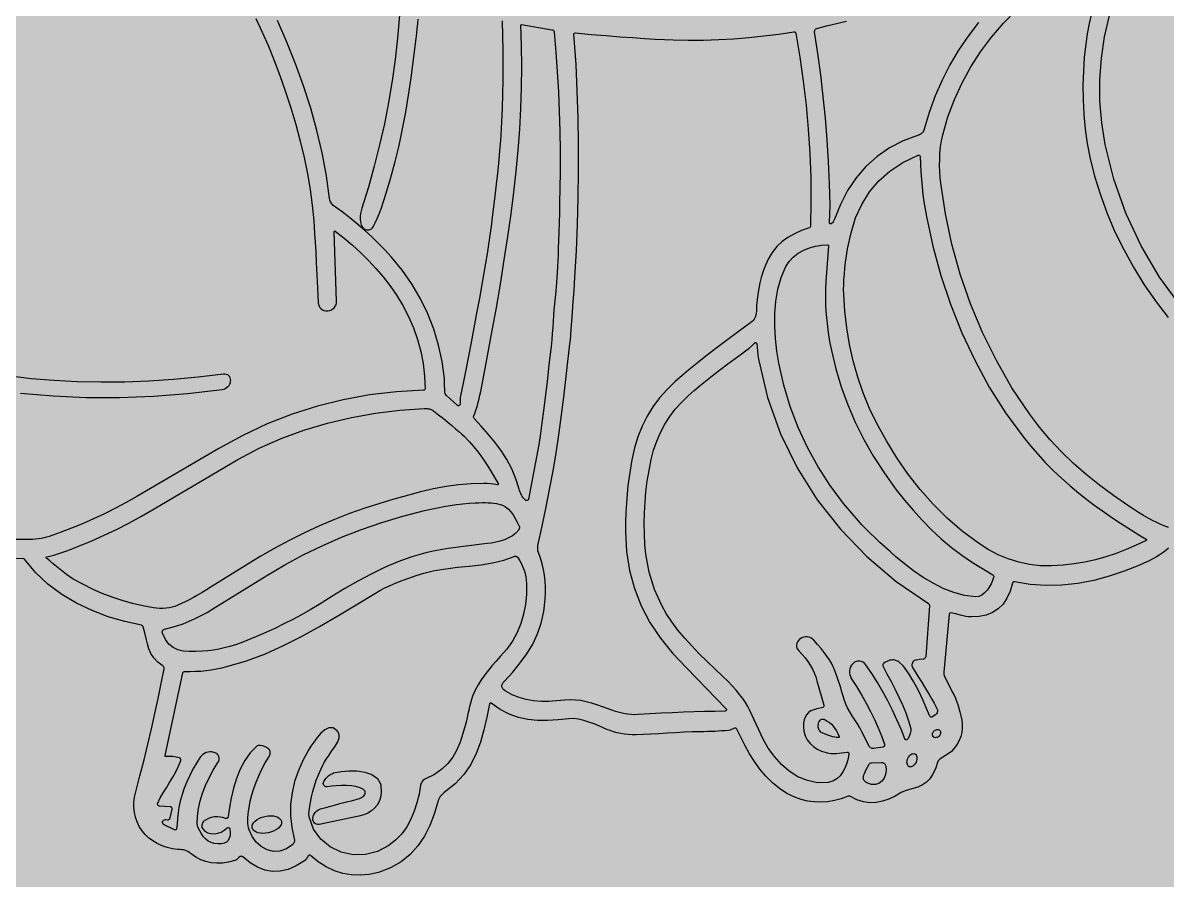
# Model space of a CAD drawing. Extents: x -301 to 301, y -300 to 300.
# Drawn here: x -83.7 to 59, y -216.7 to -109.8 of the extents above; entities that cross this region are included whole.
import ezdxf

# ---------------------------------------------------------------- set-up
doc = ezdxf.new("R2010")
doc.units = 0
doc.layers.add('LAYER_1', color=7, linetype='CONTINUOUS')

# ---------------------------------------------------------------- blocks, each defined once
blk = doc.blocks.new('*U1')
at = {"layer": 'LAYER_1', "color": 7, "linetype": 'CONTINUOUS'}
for points in [[(-301.0791, -300.0587), (-301.0791, 299.9413), (300.9617, -300.0587)], [(300.9617, -300.0587), (-301.0791, 299.9413), (300.9617, 299.9413)]]:
    blk.add_solid(points, dxfattribs=at)

msp = doc.modelspace()

# ---------------------------------------------------------------- linework, layer by layer
at = {"layer": 'LAYER_1'}
for points in [[(60.704, -145.1311), (58.0427, -141.4958), (55.7544, -137.6117), (53.8548, -133.53), (52.3592, -129.3015), (51.2832, -124.9772), (50.8506, -122.2759), (50.6257, -119.5831), (50.6085, -116.8988), (50.799, -114.2232), (51.1972, -111.5564), (51.8032, -108.8985), (52.6171, -106.2496), (53.6387, -103.6098), (53.7433, -103.3825), (53.8674, -103.1457), (54.0108, -102.8996), (54.1737, -102.6443), (54.356, -102.3798), (54.5578, -102.1062), (54.7792, -101.8237), (55.02, -101.5323), (58.1319, -98.017), (59.9948, -96.1274)], [(-36.484, -105.9074), (-36.9916, -111.7027), (-37.2865, -114.3857), (-37.6558, -117.0598), (-38.0992, -119.7247), (-38.6167, -122.3807), (-39.2082, -125.0275), (-39.8737, -127.6653), (-40.6129, -130.2941), (-41.4259, -132.9137), (-41.5167, -133.2297), (-41.5873, -133.5705), (-41.6302, -133.9239), (-41.6378, -134.2778), (-41.6025, -134.62), (-41.5169, -134.9384), (-41.3733, -135.221), (-41.1642, -135.4555), (-41.1642, -135.4555), (-41.1642, -135.4555), (-41.0215, -135.5494), (-40.8662, -135.6055), (-40.7044, -135.625), (-40.542, -135.6093), (-40.3847, -135.5593), (-40.2387, -135.4766), (-40.1097, -135.3621), (-40.0037, -135.2173), (-39.7456, -134.7376), (-39.4963, -134.2045), (-39.2555, -133.6179), (-39.023, -132.9775), (-38.3947, -131.0528), (-37.8125, -129.096), (-37.2764, -127.107), (-36.7865, -125.0858), (-36.3428, -123.0323), (-35.9452, -120.9465), (-35.594, -118.8282), (-35.289, -116.6775), (-34.6548, -111.7562), (-34.5757, -111.0978), (-34.5122, -110.4975), (-34.4611, -109.9312), (-34.4189, -109.3749)], [(59.1806, -172.7128), (58.6419, -172.5081), (58.1931, -172.3218), (57.7105, -172.0977), (57.194, -171.8359), (56.6437, -171.5364), (56.0597, -171.1993), (55.4421, -170.8247), (54.7909, -170.4126), (54.1062, -169.9631), (52.3069, -168.7199), (50.5775, -167.4361), (48.9207, -166.1056), (47.3393, -164.7226), (45.8359, -163.281), (44.4132, -161.7748), (43.0741, -160.198), (41.8213, -158.5445), (39.6512, -155.2868), (37.6985, -151.9039), (35.9673, -148.4101), (34.4618, -144.8198), (33.1861, -141.1472), (32.1443, -137.4064), (31.3406, -133.6119), (30.779, -129.7779), (30.7089, -129.0788), (30.6583, -128.3469), (30.6315, -127.591), (30.6331, -126.8196), (30.6676, -126.0416), (30.7395, -125.2658), (30.8535, -124.5008), (31.0139, -123.7554), (31.6671, -121.521), (32.4707, -119.3686), (33.4202, -117.2989), (34.511, -115.3123), (35.7388, -113.4093), (37.0991, -111.5905), (38.5873, -109.8561), (40.199, -108.2069)], [(-54.6336, -109.288), (-53.8418, -110.9826), (-53.0793, -112.7286), (-52.3463, -114.5261), (-51.6425, -116.3752), (-50.9681, -118.2758), (-50.2728, -120.3995), (-49.6498, -122.4948), (-49.0991, -124.5617), (-48.6205, -126.6002), (-48.214, -128.6104), (-47.8795, -130.5923), (-47.6171, -132.546), (-47.4265, -134.4715), (-47.3706, -135.2163), (-47.3112, -136.1134), (-47.2481, -137.1628), (-47.1814, -138.3644), (-47.1108, -139.7183), (-47.0365, -141.2243), (-46.9582, -142.8824), (-46.8759, -144.6926), (-46.843, -144.9126), (-46.7679, -145.1145), (-46.6556, -145.2941), (-46.5112, -145.4469), (-46.3398, -145.5688), (-46.1463, -145.6555), (-45.936, -145.7025), (-45.7138, -145.7058), (-45.657, -145.703), (-45.4292, -145.6641), (-45.2193, -145.5841), (-45.0316, -145.4675), (-44.8703, -145.319), (-44.7395, -145.1431), (-44.6434, -144.9445), (-44.5863, -144.7277), (-44.5723, -144.4974), (-44.8953, -135.8556), (-44.8812, -135.7994), (-44.8425, -135.7624), (-44.7908, -135.7507), (-44.7375, -135.7708), (-43.6318, -136.6293), (-42.5716, -137.525), (-41.5568, -138.4578), (-40.5876, -139.4279), (-39.6638, -140.4353), (-38.7855, -141.48), (-37.9527, -142.5622), (-37.1653, -143.6818), (-36.329, -145.0274), (-35.6024, -146.4076), (-34.9856, -147.8226), (-34.4785, -149.2724), (-34.0811, -150.7572), (-33.7932, -152.277), (-33.6149, -153.832), (-33.5462, -155.4221), (-33.5598, -155.491), (-33.597, -155.5483), (-33.6523, -155.5879), (-33.7202, -155.6039), (-37.1217, -155.7908), (-40.464, -156.1832), (-43.7471, -156.7811), (-46.971, -157.5842), (-50.1356, -158.5926), (-53.241, -159.8061), (-56.2871, -161.2246), (-59.274, -162.8482), (-69.4812, -168.8249), (-70.8145, -169.5838), (-72.158, -170.3047), (-73.5116, -170.9877), (-74.8755, -171.6326), (-76.2499, -172.2394), (-77.6347, -172.808), (-79.03, -173.3386), (-80.436, -173.8309), (-80.734, -173.9218), (-81.0513, -174.0004), (-81.3877, -174.0669), (-81.7434, -174.1213), (-82.1184, -174.1638), (-82.5128, -174.1945), (-82.9267, -174.2135), (-83.36, -174.2209), (-84.9431, -174.216)], [(-23.9131, -109.5593), (-23.8665, -111.4511), (-23.8393, -113.3113), (-23.8316, -115.14), (-23.8434, -116.9372), (-23.8746, -118.703), (-23.9255, -120.4373), (-23.9959, -122.1402), (-24.0859, -123.8118), (-24.1324, -124.4878), (-24.1995, -125.2996), (-24.2873, -126.2472), (-24.3958, -127.3307), (-24.5251, -128.5502), (-24.6752, -129.9057), (-24.8463, -131.3974), (-25.0383, -133.0253), (-25.1704, -134.0926), (-25.3143, -135.1819), (-25.47, -136.2932), (-25.6376, -137.4265), (-25.8169, -138.5818), (-26.008, -139.7593), (-26.2107, -140.9588), (-26.4252, -142.1804), (-26.7744, -144.1165), (-27.12, -146.0038), (-27.4618, -147.8423), (-27.7999, -149.6321), (-28.1342, -151.3732), (-28.4647, -153.0656), (-28.7914, -154.7094), (-29.1143, -156.3047), (-29.1582, -156.5644), (-29.182, -156.8187), (-29.1854, -157.0672), (-29.1679, -157.3094), (-29.1714, -157.3759), (-29.1937, -157.4337), (-29.2309, -157.4808), (-29.2794, -157.5152), (-29.3354, -157.5351), (-29.3951, -157.5384), (-29.4546, -157.5233), (-29.5103, -157.4879), (-30.881, -156.275), (-31.0222, -156.034), (-31.0589, -155.8201), (-31.0813, -155.5979), (-31.0932, -155.3682), (-31.0985, -155.1321), (-31.1051, -154.6444), (-31.1322, -154.1423), (-31.4158, -152.0236), (-31.8537, -149.9703), (-32.4458, -147.9825), (-33.1924, -146.0602), (-34.0934, -144.2036), (-35.1489, -142.4127), (-36.359, -140.6876), (-37.7237, -139.0284), (-38.5174, -138.1588), (-39.3404, -137.3099), (-40.1926, -136.4816), (-41.074, -135.6739), (-41.9845, -134.8868), (-42.9242, -134.1202), (-43.893, -133.3741), (-44.8908, -132.6484), (-45.0015, -132.5614), (-45.1012, -132.464), (-45.1895, -132.3572), (-45.2658, -132.2421), (-45.3296, -132.1196), (-45.3805, -131.9908), (-45.4178, -131.8567), (-45.4411, -131.7183), (-45.8354, -128.8595), (-46.3672, -126.0261), (-47.0277, -123.2174), (-47.8081, -120.4326), (-48.6996, -117.6711), (-49.6933, -114.9322), (-50.7804, -112.2151), (-51.9521, -109.5192)], [(35.4575, -109.7655), (34.168, -111.4604), (32.9866, -113.224), (31.9132, -115.0564), (30.9478, -116.9575), (30.0905, -118.9275), (29.3413, -120.9662), (28.7002, -123.0737), (28.6558, -123.2024), (28.5961, -123.3232), (28.5221, -123.4349), (28.4351, -123.5363), (28.3361, -123.6262), (28.2262, -123.7034), (28.1066, -123.7667), (27.9783, -123.815), (26.0955, -124.5133), (24.3771, -125.4055), (22.823, -126.4818), (21.4331, -127.7324), (20.2073, -129.1477), (19.1454, -130.7179), (18.2475, -132.4332), (17.5133, -134.2841), (17.4443, -134.4527), (17.3626, -134.6011), (17.2681, -134.7294), (17.1607, -134.8375), (17.1151, -134.8668), (17.0664, -134.8796), (17.0176, -134.8773), (16.9718, -134.8615), (16.932, -134.8338), (16.9013, -134.7955), (16.8826, -134.7482), (16.8791, -134.6935), (16.9733, -132.5412), (16.899, -129.8218), (16.7768, -127.1078), (16.6068, -124.3992), (16.3892, -121.6961), (16.1239, -118.9985), (15.811, -116.3064), (15.4507, -113.6199), (15.043, -110.939), (15.0374, -110.8655), (15.0456, -110.7944), (15.0667, -110.7274), (15.0995, -110.6657), (15.143, -110.611), (15.1961, -110.5647), (15.2578, -110.5282), (15.327, -110.5032), (16.5295, -110.2018), (17.7577, -109.9041), (19.0058, -109.6055)], [(49.5532, -108.6353), (49.2717, -109.9063), (49.0343, -111.1882), (48.8409, -112.4809), (48.6656, -114.1027), (48.5519, -115.8183), (48.5032, -117.6002), (48.523, -119.4213), (48.6146, -121.2542), (48.7817, -123.0717), (49.0276, -124.8466), (49.3558, -126.5516), (49.9506, -128.9235), (50.6702, -131.262), (51.5146, -133.567), (52.4839, -135.8387), (53.5781, -138.077), (54.7973, -140.2818), (56.1415, -142.4532), (57.6108, -144.5911), (59.1087, -146.5451)], [(-87.565, -153.5133), (-82.6787, -154.1261), (-79.8174, -154.3628), (-76.9169, -154.5115), (-73.9771, -154.5721), (-70.9982, -154.5448), (-67.98, -154.4294), (-64.9227, -154.2262), (-61.8262, -153.935), (-58.6905, -153.5559), (-58.5118, -153.5522), (-58.3436, -153.5882), (-58.1909, -153.6595), (-58.0583, -153.7616), (-57.9506, -153.8899), (-57.8726, -154.0401), (-57.829, -154.2075), (-57.8246, -154.3878), (-57.8302, -154.4815), (-57.8662, -154.6814), (-57.9341, -154.8682), (-58.0311, -155.0388), (-58.1541, -155.1903), (-58.3003, -155.3195), (-58.4667, -155.4234), (-58.6503, -155.4989), (-58.8483, -155.543), (-63.1534, -156.0492), (-67.414, -156.3837), (-71.6301, -156.5466), (-75.8015, -156.5379), (-79.9282, -156.3576), (-84.0101, -156.0059)], [(59.1528, -175.2982), (58.8541, -175.5598), (58.5093, -175.8232), (58.1185, -176.0885), (57.6818, -176.3556), (57.1991, -176.6245), (56.6704, -176.8954), (56.0958, -177.1681), (55.4753, -177.4427), (53.66, -178.1633), (51.7757, -178.7885), (49.8396, -179.2992), (47.8687, -179.6763), (45.8799, -179.9006), (43.8905, -179.953), (41.9173, -179.8143), (39.9775, -179.4655), (39.9775, -179.4655), (39.9775, -179.4655), (39.8881, -179.4615), (39.8068, -179.4924), (39.7431, -179.5525), (39.7064, -179.6363), (39.4155, -180.6461), (39.0235, -181.5178), (38.5304, -182.2515), (37.9363, -182.8473), (37.241, -183.3052), (36.4447, -183.6253), (35.5472, -183.8076), (34.5486, -183.8524), (34.2262, -183.8315), (33.8947, -183.7853), (33.5596, -183.7205), (33.2266, -183.6437), (32.5892, -183.4798), (32.0275, -183.3464), (31.9538, -183.347), (31.8894, -183.3764), (31.842, -183.4296), (31.8194, -183.5014), (31.1616, -190.7457), (31.156, -190.8963), (31.1706, -191.0457), (31.2049, -191.1921), (31.2582, -191.3337), (32.2491, -193.2578), (32.422, -193.5981), (32.5859, -193.9649), (32.7406, -194.3583), (32.8863, -194.7783), (33.0228, -195.225), (33.1502, -195.6983), (33.2683, -196.1984), (33.3772, -196.7252), (33.4487, -197.251), (33.4546, -197.7658), (33.395, -198.2695), (33.2698, -198.7622), (33.0791, -199.2439), (32.8231, -199.7145), (32.5018, -200.1741), (32.1152, -200.6227), (32.0677, -200.6628), (30.6584, -201.584), (30.5819, -201.6433), (30.5163, -201.715), (30.4629, -201.7974), (30.4231, -201.8891), (30.094, -202.7782), (29.7587, -203.4838), (29.3939, -204.0356), (28.9763, -204.4629), (28.4826, -204.7954), (27.8897, -205.0625), (27.1743, -205.2938), (26.313, -205.5187), (25.8232, -205.7302), (25.0639, -206.1795), (24.2928, -206.5458), (23.5114, -206.8152), (22.7215, -206.9739), (21.9248, -207.0081), (21.123, -206.9038), (20.3177, -206.6472), (19.5106, -206.2244), (19.445, -206.1917), (19.3752, -206.1761), (19.3035, -206.1776), (19.2322, -206.196), (18.3612, -206.5101), (17.5006, -206.7391), (16.6504, -206.883), (15.8106, -206.9418), (14.9814, -206.9156), (14.1628, -206.8044), (13.3549, -206.6082), (12.5576, -206.327), (11.5871, -205.8503), (10.661, -205.2414), (9.7853, -204.5203), (8.9662, -203.7068), (8.2097, -202.8209), (7.522, -201.8825), (6.9092, -200.9116), (6.3773, -199.928), (5.3397, -197.8472), (5.2817, -197.7756), (5.2048, -197.7307), (5.1171, -197.7161), (5.0272, -197.7356), (4.5034, -197.9514), (4.2879, -198.005), (3.8686, -198.0393), (3.4435, -198.0695), (3.0126, -198.0954), (2.5757, -198.117), (2.1331, -198.1342), (1.6845, -198.1469), (1.2301, -198.155), (0.7699, -198.1584), (-0.2397, -198.1777), (-1.2747, -198.2222), (-2.3209, -198.2833), (-3.3644, -198.3526), (-4.3912, -198.4216), (-5.3872, -198.4819), (-6.3384, -198.5249), (-7.2308, -198.5422), (-7.7239, -198.5326), (-8.2063, -198.5018), (-8.678, -198.4496), (-9.1391, -198.3761), (-9.5896, -198.2814), (-10.0293, -198.1654), (-10.4584, -198.0281), (-10.8767, -197.8695), (-11.3381, -197.675), (-11.877, -197.4434), (-12.4733, -197.1972), (-13.1068, -196.9589), (-13.7571, -196.751), (-14.4042, -196.5961), (-15.0278, -196.5165), (-15.6076, -196.5349), (-16.9622, -196.6935), (-18.2607, -196.7803), (-19.5107, -196.7741), (-20.7198, -196.6537), (-21.8954, -196.3979), (-23.0451, -195.9855), (-24.1765, -195.3953), (-25.2972, -194.6062), (-25.3607, -194.5783), (-25.4262, -194.5852), (-25.4808, -194.6219), (-25.5114, -194.6837), (-25.852, -196.3431), (-26.2113, -197.9314), (-26.632, -199.4445), (-27.1566, -200.8784), (-27.8277, -202.229), (-28.6879, -203.4923), (-29.7798, -204.6642), (-31.146, -205.7407), (-31.2936, -205.8503), (-31.4294, -205.9722), (-31.5526, -206.1054), (-31.6627, -206.2492), (-31.7589, -206.4026), (-31.8407, -206.5648), (-31.9074, -206.7348), (-31.9584, -206.9118), (-32.3895, -208.4328), (-32.936, -209.8627), (-33.6108, -211.1864), (-34.4271, -212.3888), (-35.3979, -213.4549), (-36.5363, -214.3696), (-37.8554, -215.1179), (-39.3682, -215.6846), (-40.5032, -215.9439), (-41.6168, -216.0543), (-42.7089, -216.016), (-43.7796, -215.8288), (-44.8287, -215.4929), (-45.8562, -215.0081), (-46.862, -214.3747), (-47.8461, -213.5925), (-47.9151, -213.5555), (-47.9901, -213.5526), (-48.06, -213.5815), (-48.1139, -213.6399), (-48.2081, -213.8055), (-48.3102, -213.9752), (-48.4311, -214.1343), (-48.5814, -214.2681), (-49.6069, -214.8881), (-50.6139, -215.3129), (-51.6024, -215.5425), (-52.5724, -215.5769), (-53.5238, -215.4158), (-54.4566, -215.0595), (-55.3708, -214.5077), (-56.2664, -213.7605), (-56.3401, -213.7114), (-56.4247, -213.6894), (-56.5124, -213.6955), (-56.5955, -213.7308), (-56.7466, -213.8485), (-56.8916, -213.9805), (-56.9712, -214.0456), (-57.0605, -214.1067), (-57.1631, -214.1613), (-57.2828, -214.2068), (-58.0508, -214.4079), (-58.7932, -214.522), (-59.5099, -214.5494), (-60.2011, -214.4899), (-60.8666, -214.3437), (-61.5064, -214.1109), (-62.1205, -213.7915), (-62.7089, -213.3855), (-62.9437, -213.2117), (-63.1455, -213.0834), (-63.327, -212.9931), (-63.5008, -212.9329), (-63.6794, -212.8953), (-63.8756, -212.8724), (-64.1019, -212.8568), (-64.3709, -212.8406), (-65.0408, -212.7605), (-65.699, -212.6072), (-66.3352, -212.3871), (-66.9393, -212.1069), (-67.5013, -211.7729), (-68.0109, -211.3919), (-68.4579, -210.9703), (-68.8324, -210.5146), (-69.1789, -209.9692), (-69.4547, -209.4055), (-69.66, -208.8235), (-69.7945, -208.223), (-69.8584, -207.6041), (-69.8516, -206.9667), (-69.774, -206.3108), (-69.6257, -205.6364), (-69.0965, -203.6414), (-68.5915, -201.67), (-68.1108, -199.722), (-67.6544, -197.7975), (-67.2224, -195.8964), (-66.8149, -194.0187), (-66.4319, -192.1644), (-66.0736, -190.3334), (-66.0687, -190.2332), (-66.0927, -190.1389), (-66.1431, -190.0559), (-66.2176, -189.9897), (-66.8847, -189.4877), (-67.3784, -188.9649), (-67.7345, -188.4157), (-67.9887, -187.8347), (-68.1768, -187.2165), (-68.3344, -186.5558), (-68.4973, -185.847), (-68.7013, -185.0847), (-68.7343, -185.0127), (-68.7837, -184.9545), (-68.8467, -184.9119), (-68.9205, -184.8867), (-71.0003, -184.4335), (-73.0614, -183.8291), (-75.0765, -183.0667), (-77.0183, -182.1395), (-78.8594, -181.0406), (-80.5724, -179.7632), (-82.1299, -178.3004), (-83.5045, -176.6454), (-83.6964, -176.5545), (-84.6558, -176.6046)]]:
    msp.add_lwpolyline(points, dxfattribs=at)
for points in [[(-21.5843, -110.0909), (-21.4995, -110.0162), (-17.7136, -110.6683), (-17.6077, -110.705), (-17.5218, -110.7708), (-17.4617, -110.8597), (-17.4337, -110.9657), (-17.2235, -113.4485), (-17.048, -115.9235), (-16.9074, -118.3907), (-16.8016, -120.8499), (-16.7305, -123.3012), (-16.694, -125.7445), (-16.6923, -128.1797), (-16.7252, -130.6069), (-16.7573, -132.0907), (-16.7899, -133.4672), (-16.8231, -134.7364), (-16.8569, -135.8985), (-16.8912, -136.9537), (-16.9261, -137.9019), (-16.9615, -138.7433), (-16.9974, -139.478), (-17.0389, -140.2204), (-17.0804, -140.9139), (-17.122, -141.5587), (-17.1636, -142.1549), (-17.2051, -142.7024), (-17.2466, -143.2014), (-17.2881, -143.6519), (-17.3294, -144.0539), (-17.4066, -144.8295), (-17.4696, -145.5756), (-17.5235, -146.3049), (-17.5734, -147.0304), (-17.6244, -147.7652), (-17.6814, -148.522), (-17.7497, -149.314), (-17.8342, -150.1539), (-18.088, -152.4517), (-18.3283, -154.5523), (-18.5551, -156.4558), (-18.7685, -158.1622), (-18.9686, -159.6717), (-19.1553, -160.9843), (-19.3288, -162.1002), (-19.4889, -163.0194), (-20.6409, -169.1702), (-20.66, -169.2313), (-20.6932, -169.2821), (-20.7375, -169.3215), (-20.7898, -169.3485), (-20.8472, -169.3621), (-20.9068, -169.3611), (-20.9655, -169.3446), (-21.0203, -169.3114), (-21.1627, -169.1798), (-21.2947, -169.027), (-21.4153, -168.8576), (-21.5236, -168.6762), (-21.6187, -168.4872), (-21.6995, -168.2955), (-21.7652, -168.1054), (-21.8148, -167.9216), (-22.2029, -166.6242), (-22.7156, -165.3983), (-23.3353, -164.2365), (-24.0444, -163.1313), (-24.8253, -162.0754), (-25.6603, -161.0614), (-26.5318, -160.0818), (-27.4222, -159.1293), (-27.4718, -159.0564), (-27.4984, -158.9733), (-27.5003, -158.886), (-27.4762, -158.8006), (-27.3553, -158.5133), (-27.2375, -158.1988), (-27.1227, -157.8569), (-27.0111, -157.4877), (-26.9026, -157.0912), (-26.7973, -156.6674), (-26.6952, -156.2163), (-26.5965, -155.7378), (-25.9138, -152.228), (-25.2785, -148.8351), (-24.6908, -145.559), (-24.1506, -142.3999), (-23.6577, -139.3577), (-23.2123, -136.4325), (-22.8143, -133.6241), (-22.4636, -130.9327), (-22.1646, -128.3091), (-21.9194, -125.6908), (-21.7282, -123.0778), (-21.5909, -120.47), (-21.5079, -117.8674), (-21.479, -115.27), (-21.5044, -112.6779), (-21.5843, -110.0909), (-21.5843, -110.0909)], [(-14.8294, -111.0773), (-12.8303, -111.2514), (-10.9661, -111.4064), (-9.2367, -111.5424), (-7.6422, -111.6593), (-6.1824, -111.7573), (-4.8574, -111.8363), (-3.6671, -111.8964), (-2.6115, -111.9376), (-0.7115, -111.9733), (1.1834, -111.9621), (3.0731, -111.9041), (4.9577, -111.7995), (6.8369, -111.6483), (8.7109, -111.4507), (10.5796, -111.2068), (12.4428, -110.9167), (12.5246, -110.918), (12.5969, -110.9494), (12.6521, -111.0053), (12.6826, -111.0802), (13.1958, -114.0713), (13.6283, -117.0664), (13.98, -120.0655), (14.251, -123.0686), (14.4413, -126.0756), (14.5509, -129.0866), (14.5798, -132.1015), (14.5281, -135.1204), (14.5136, -135.1998), (14.4769, -135.2695), (14.4208, -135.3249), (14.3479, -135.3614), (13.3907, -135.6996), (12.5094, -136.0921), (11.7041, -136.55), (10.9753, -137.0843), (10.323, -137.7064), (9.7475, -138.4273), (9.2491, -139.2581), (8.8281, -140.21), (8.5924, -140.8774), (8.3866, -141.5522), (8.2106, -142.2347), (8.0643, -142.9248), (7.9478, -143.6226), (7.8609, -144.3282), (7.8037, -145.0415), (7.776, -145.7626), (7.7622, -145.9863), (7.7273, -146.1965), (7.6715, -146.3933), (7.5946, -146.5768), (7.4966, -146.7471), (7.3774, -146.9042), (7.2369, -147.0482), (7.0752, -147.1792), (5.5106, -148.3203), (4.0578, -149.3961), (2.7168, -150.4067), (1.4876, -151.3519), (0.3701, -152.2318), (-0.6357, -153.0463), (-1.5299, -153.7953), (-2.3124, -154.4787), (-3.366, -155.497), (-4.3041, -156.5582), (-5.1312, -157.6705), (-5.8516, -158.8421), (-6.4698, -160.0812), (-6.9901, -161.3961), (-7.4169, -162.7949), (-7.7547, -164.2859), (-7.939, -165.3254), (-8.0991, -166.3849), (-8.235, -167.4643), (-8.3468, -168.5636), (-8.4345, -169.6829), (-8.4982, -170.822), (-8.5379, -171.981), (-8.5536, -173.1598), (-8.4321, -175.6789), (-8.0571, -178.0649), (-7.4371, -180.3288), (-6.5805, -182.4817), (-5.4956, -184.5348), (-4.1909, -186.499), (-2.6745, -188.3856), (-0.9551, -190.2056), (3.9828, -195.2474), (4.0206, -195.3018), (4.0392, -195.3609), (4.04, -195.4209), (4.0247, -195.4784), (3.9948, -195.5294), (3.9518, -195.5705), (3.8972, -195.5978), (3.8326, -195.6077), (2.5884, -195.6241), (1.3138, -195.6509), (0.0086, -195.6883), (-1.327, -195.7362), (-2.6928, -195.7946), (-4.089, -195.8636), (-5.5154, -195.9432), (-6.9719, -196.0333), (-7.3729, -196.0395), (-7.8153, -196.012), (-8.2878, -195.954), (-8.7794, -195.8688), (-9.2789, -195.7595), (-9.7751, -195.6293), (-10.2569, -195.4815), (-10.7132, -195.3192), (-11.4273, -195.0491), (-12.1138, -194.8045), (-12.782, -194.592), (-13.4412, -194.4181), (-14.1007, -194.2891), (-14.7699, -194.2116), (-15.458, -194.1921), (-16.1745, -194.237), (-17.167, -194.3287), (-18.1357, -194.3803), (-19.0822, -194.3778), (-20.0083, -194.3072), (-20.9158, -194.1543), (-21.8065, -193.9053), (-22.682, -193.5461), (-23.5442, -193.0626), (-23.7185, -192.9323), (-23.8463, -192.7956), (-23.9277, -192.6526), (-23.9627, -192.5032), (-23.9512, -192.3473), (-23.8932, -192.185), (-23.7888, -192.0162), (-23.638, -191.8408), (-22.5995, -190.721), (-21.6634, -189.5912), (-20.836, -188.4342), (-20.1235, -187.2327), (-19.532, -185.9694), (-19.0677, -184.6271), (-18.7368, -183.1885), (-18.5455, -181.6364), (-18.5094, -180.8805), (-18.5141, -180.1331), (-18.5596, -179.3941), (-18.6458, -178.6637), (-18.7728, -177.9418), (-18.9405, -177.2286), (-19.1489, -176.524), (-19.398, -175.8282), (-19.4626, -175.6156), (-19.4953, -175.3975), (-19.4954, -175.1775), (-19.4621, -174.959), (-18.925, -172.5293), (-18.4262, -170.1334), (-17.9659, -167.7713), (-17.544, -165.4429), (-17.1606, -163.1483), (-16.8158, -160.8874), (-16.5095, -158.6603), (-16.2419, -156.467), (-15.4766, -149.8281), (-15.4263, -149.3733), (-15.3681, -148.7513), (-15.3019, -147.9621), (-15.2278, -147.0058), (-15.1456, -145.8823), (-15.0556, -144.5917), (-14.9576, -143.134), (-14.8517, -141.5093), (-14.6635, -138.2155), (-14.5241, -134.916), (-14.4335, -131.6107), (-14.3917, -128.2995), (-14.3986, -124.9824), (-14.4543, -121.6595), (-14.5586, -118.3307), (-14.7117, -114.9959), (-14.9933, -111.238), (-14.9839, -111.1719), (-14.9492, -111.1187), (-14.8956, -111.085), (-14.8294, -111.0773), (-14.8294, -111.0773)], [(27.9544, -126.3061), (28.0382, -126.2938), (28.1142, -126.3209), (28.1702, -126.3792), (28.1938, -126.4607), (28.2271, -127.424), (28.2788, -128.3796), (28.349, -129.3275), (28.4378, -130.2677), (28.5452, -131.2002), (28.6713, -132.1248), (28.8161, -133.0418), (28.9797, -133.9509), (29.783, -137.6339), (30.786, -141.2881), (31.99, -144.8931), (33.3963, -148.4285), (35.0061, -151.8736), (36.8207, -155.2081), (38.8414, -158.4113), (41.0694, -161.4629), (41.9421, -162.5366), (42.8536, -163.5848), (43.8038, -164.6074), (44.7926, -165.6044), (45.8201, -166.5757), (46.8862, -167.5213), (47.9909, -168.4412), (49.1342, -169.3353), (50.0239, -169.9998), (50.9185, -170.6463), (51.818, -171.2747), (52.7222, -171.885), (53.6311, -172.477), (54.5448, -173.0508), (55.4632, -173.6063), (56.3862, -174.1434), (56.4266, -174.1842), (56.4392, -174.2371), (56.4245, -174.2893), (56.383, -174.328), (55.1515, -174.9282), (53.9024, -175.4673), (52.6354, -175.9454), (51.3506, -176.3623), (50.0479, -176.718), (48.7272, -177.0125), (47.3883, -177.2457), (46.0313, -177.4176), (44.598, -177.5047), (43.1966, -177.4691), (41.8272, -177.3108), (40.4897, -177.0299), (39.1842, -176.6264), (37.9106, -176.1003), (36.6689, -175.4519), (35.4592, -174.681), (33.4419, -173.1677), (31.5612, -171.5407), (29.8106, -169.8061), (28.1837, -167.97), (26.674, -166.0386), (25.2752, -164.018), (23.9808, -161.9142), (22.7844, -159.7335), (21.8851, -157.8631), (21.0975, -155.9382), (20.4207, -153.9657), (19.8539, -151.952), (19.3961, -149.9038), (19.0465, -147.8276), (18.8042, -145.7302), (18.6682, -143.6181), (18.6571, -143.0566), (18.6665, -142.4547), (18.6963, -141.8126), (18.7467, -141.1302), (18.8177, -140.4074), (18.9093, -139.6444), (19.0216, -138.841), (19.1547, -137.9973), (19.5754, -135.988), (20.156, -134.1333), (20.9136, -132.4341), (21.8652, -130.8914), (23.028, -129.5063), (24.4191, -128.2797), (26.0555, -127.2126), (27.9544, -126.3061), (27.9544, -126.3061)], [(37.3627, -178.9502), (37.2272, -179.33), (37.046, -179.7351), (36.8206, -180.1413), (36.5525, -180.5241), (36.2432, -180.8592), (35.8941, -181.1223), (35.5067, -181.2888), (35.0826, -181.3345), (33.7205, -181.167), (32.3823, -180.8151), (31.0739, -180.3059), (29.801, -179.6664), (28.5693, -178.9236), (27.3845, -178.1047), (26.2525, -177.2366), (25.1789, -176.3463), (24.4833, -175.7437), (23.8175, -175.1524), (23.1814, -174.5724), (22.5751, -174.0037), (21.9986, -173.4462), (21.4519, -172.8997), (20.935, -172.3643), (20.4479, -171.8398), (18.6367, -169.7162), (16.9795, -167.4867), (15.482, -165.1576), (14.1497, -162.7348), (12.9884, -160.2245), (12.0038, -157.6329), (11.2015, -154.966), (10.5872, -152.2299), (10.3366, -150.7115), (10.1569, -149.1656), (10.0639, -147.6077), (10.0736, -146.0536), (10.2018, -144.5188), (10.4644, -143.0189), (10.8773, -141.5696), (11.4563, -140.1865), (11.8606, -139.5465), (12.3804, -138.9978), (12.9926, -138.5377), (13.674, -138.1638), (14.4013, -137.8733), (15.1512, -137.6637), (15.9006, -137.5322), (16.6263, -137.4763), (16.6834, -137.4868), (16.7285, -137.5189), (16.7572, -137.5669), (16.7647, -137.6252), (16.4522, -142.0226), (16.4002, -143.0389), (16.3871, -144.073), (16.413, -145.1252), (16.4779, -146.1955), (16.5819, -147.2839), (16.7248, -148.3905), (16.9068, -149.5154), (17.1279, -150.6587), (17.6729, -152.9408), (18.3514, -155.1901), (19.1632, -157.4064), (20.1085, -159.5897), (21.187, -161.74), (22.3988, -163.8574), (23.7438, -165.9417), (25.2219, -167.993), (26.241, -169.2897), (27.3144, -170.5619), (28.4392, -171.7984), (29.6131, -172.988), (30.8333, -174.1195), (32.0973, -175.1819), (33.4024, -176.1639), (34.7462, -177.0544), (37.2718, -178.6187), (37.3312, -178.6898), (37.3674, -178.7723), (37.3786, -178.8608), (37.3627, -178.9502), (37.3627, -178.9502)], [(19.104, -200.7136), (19.1907, -200.7223), (19.2613, -200.7668), (19.3065, -200.8374), (19.317, -200.925), (19.2271, -201.4867), (19.0743, -202.0648), (18.8566, -202.6345), (18.5721, -203.1708), (18.2186, -203.6488), (17.7942, -204.0437), (17.2968, -204.3305), (16.7245, -204.4844), (15.3966, -204.5103), (14.1397, -204.2586), (12.9635, -203.7681), (11.8779, -203.0774), (10.8925, -202.2254), (10.0172, -201.2507), (9.2619, -200.1921), (8.6362, -199.0884), (6.9518, -195.5005), (6.711, -195.0268), (6.4196, -194.5378), (6.0775, -194.0335), (5.6847, -193.5139), (5.2412, -192.9791), (4.747, -192.4289), (4.202, -191.8635), (3.6062, -191.2829), (2.612, -190.3383), (1.6261, -189.3904), (0.6601, -188.435), (-0.274, -187.4684), (-1.1645, -186.4866), (-1.9997, -185.4856), (-2.7677, -184.4616), (-3.4567, -183.4105), (-4.0041, -182.4425), (-4.49, -181.4449), (-4.9144, -180.4177), (-5.2775, -179.3607), (-5.5792, -178.2741), (-5.8195, -177.1577), (-5.9985, -176.0115), (-6.1162, -174.8356), (-6.1868, -173.5232), (-6.2099, -172.2077), (-6.1853, -170.8891), (-6.1129, -169.5676), (-5.9927, -168.2431), (-5.8246, -166.9156), (-5.6084, -165.5851), (-5.344, -164.2518), (-5.0388, -163.0616), (-4.6533, -161.9304), (-4.1891, -160.857), (-3.6478, -159.8403), (-3.0307, -158.8789), (-2.3396, -157.9717), (-1.5758, -157.1175), (-0.7409, -156.3152), (0.0294, -155.6405), (0.8221, -154.9679), (1.6374, -154.2974), (2.4753, -153.6292), (3.3359, -152.9633), (4.2192, -152.2998), (5.1253, -151.6387), (6.0542, -150.9801), (6.4383, -150.6992), (6.8362, -150.3821), (7.2208, -150.0467), (7.565, -149.7108), (7.5993, -149.6845), (7.6373, -149.67), (7.6767, -149.6665), (7.7152, -149.6735), (7.7508, -149.6903), (7.7812, -149.7161), (7.8043, -149.7504), (7.8177, -149.7924), (7.8725, -150.2677), (7.9058, -150.7322), (7.946, -151.2133), (8.0214, -151.7389), (9.17, -156.505), (10.7867, -161.0186), (12.852, -165.2689), (15.3467, -169.2451), (18.2513, -172.9362), (21.5464, -176.3316), (25.2128, -179.4203), (29.2309, -182.1915), (29.2931, -182.2418), (29.3376, -182.3051), (29.363, -182.3779), (29.3681, -182.4565), (28.9022, -188.7752), (28.8914, -188.8413), (28.8696, -188.9025), (28.8379, -188.9579), (28.7972, -189.0065), (28.7486, -189.0475), (28.6932, -189.0798), (28.632, -189.1026), (28.5659, -189.1149), (28.1014, -189.1641), (27.7457, -189.2229), (27.6086, -189.2559), (27.4988, -189.2913), (27.4161, -189.3291), (27.3607, -189.3693), (27.2835, -189.4617), (27.2264, -189.5662), (27.1894, -189.6803), (27.1725, -189.801), (27.1758, -189.9257), (27.1993, -190.0516), (27.2431, -190.176), (27.3072, -190.2961), (27.9016, -191.2312), (28.4337, -192.0795), (28.9033, -192.841), (29.3104, -193.5158), (29.6549, -194.1036), (29.9366, -194.6046), (30.1555, -195.0186), (30.3115, -195.3456), (30.3444, -195.4417), (30.3597, -195.5398), (30.3581, -195.6379), (30.3401, -195.7339), (30.3064, -195.8256), (30.2575, -195.9109), (30.1941, -195.9878), (30.1167, -196.054), (29.7982, -196.2817), (29.7377, -196.3155), (29.6737, -196.3335), (29.6088, -196.3365), (29.5453, -196.3252), (29.4856, -196.3003), (29.4324, -196.2625), (29.3879, -196.2125), (29.3547, -196.151), (28.9871, -195.2518), (28.5192, -194.1821), (27.9741, -193.0313), (27.3752, -191.889), (26.7457, -190.8447), (26.1089, -189.988), (25.4882, -189.4083), (24.9066, -189.1952), (24.7479, -189.2024), (24.5887, -189.2239), (24.4293, -189.2599), (24.2694, -189.3104), (24.1093, -189.3754), (23.9488, -189.4549), (23.7879, -189.549), (23.6268, -189.6578), (23.5687, -189.7181), (23.5365, -189.7935), (23.5319, -189.8757), (23.557, -189.9568), (24.0625, -190.9316), (24.5714, -191.9054), (25.0714, -192.8791), (25.5505, -193.8535), (25.9965, -194.8295), (26.3974, -195.808), (26.7411, -196.7898), (27.0154, -197.7757), (27.0243, -198.0618), (26.9648, -198.3644), (26.8758, -198.638), (26.8201, -198.7637), (26.7571, -198.882), (26.6867, -198.9927), (26.6088, -199.0957), (26.5699, -199.132), (26.525, -199.1551), (26.4767, -199.1654), (26.4279, -199.1635), (26.3811, -199.1497), (26.3391, -199.1246), (26.3045, -199.0886), (26.2801, -199.0422), (25.8126, -197.8453), (25.3043, -196.6598), (24.7554, -195.4858), (24.1657, -194.3231), (23.5355, -193.1718), (22.8647, -192.0318), (22.1535, -190.9032), (21.4019, -189.786), (21.25, -189.612), (21.0701, -189.4813), (20.87, -189.3946), (20.6577, -189.3525), (20.4413, -189.3557), (20.2287, -189.405), (20.028, -189.501), (19.847, -189.6444), (19.8096, -189.6818), (19.6442, -189.8764), (19.5179, -190.0916), (19.4312, -190.322), (19.3847, -190.5621), (19.3789, -190.8065), (19.4144, -191.0497), (19.4918, -191.2862), (19.6116, -191.5106), (20.2638, -192.542), (20.8778, -193.5713), (21.4534, -194.5985), (21.9906, -195.6236), (22.4894, -196.6466), (22.9497, -197.6676), (23.3715, -198.6864), (23.7546, -199.7032), (23.7697, -199.7665), (23.7698, -199.8291), (23.7562, -199.8889), (23.7301, -199.9441), (23.6929, -199.9924), (23.6458, -200.032), (23.59, -200.0608), (23.5269, -200.0769), (22.375, -200.2376), (22.2946, -200.2424), (22.2158, -200.235), (22.1397, -200.216), (22.0677, -200.186), (22.0009, -200.1456), (21.9405, -200.0954), (21.8877, -200.0361), (21.8438, -199.9682), (20.9316, -198.1584), (20.6793, -197.68), (20.3837, -197.184), (20.0636, -196.6781), (19.7378, -196.1698), (19.4253, -195.6667), (19.1449, -195.1763), (18.9155, -194.7061), (18.7559, -194.2638), (18.6046, -193.7324), (18.451, -193.2127), (18.295, -192.7048), (18.1367, -192.2085), (17.9761, -191.7239), (17.8132, -191.2509), (17.648, -190.7894), (17.4805, -190.3395), (17.3268, -189.9826), (17.1257, -189.5992), (16.8772, -189.1894), (16.5813, -188.7532), (16.2382, -188.2906), (15.8477, -187.8015), (15.4101, -187.2859), (14.9253, -186.7439), (14.7489, -186.584), (14.5515, -186.4629), (14.3389, -186.381), (14.1167, -186.3389), (13.8907, -186.3371), (13.6665, -186.3762), (13.4499, -186.4565), (13.2466, -186.5788), (13.1724, -186.6323), (13.0146, -186.7773), (12.8968, -186.9472), (12.8195, -187.1348), (12.7833, -187.3328), (12.7889, -187.5339), (12.8369, -187.7308), (12.9277, -187.9164), (13.062, -188.0834), (13.4774, -188.5199), (13.8552, -188.9654), (14.1953, -189.4198), (14.4977, -189.883), (14.7625, -190.355), (14.9898, -190.8358), (15.1794, -191.3251), (15.3315, -191.823), (16.1978, -194.8383), (16.2101, -194.9202), (16.1947, -195.0002), (16.1537, -195.0706), (16.0891, -195.124), (15.3315, -195.2952), (14.927, -195.4132), (14.5774, -195.5763), (14.2826, -195.7846), (14.0427, -196.0379), (13.8576, -196.3362), (13.7275, -196.6794), (13.6523, -197.0676), (13.6321, -197.5006), (13.6975, -198.1041), (13.8665, -198.6597), (14.1286, -199.1634), (14.473, -199.6112), (14.8893, -199.9991), (15.3667, -200.3233), (15.8948, -200.5797), (16.4628, -200.7643), (16.7945, -200.8329), (17.1158, -200.8702), (17.4316, -200.8812), (17.747, -200.8707), (18.3965, -200.8053), (19.104, -200.7136), (19.104, -200.7136)], [(-24.4207, -167.2205), (-24.405, -167.2864), (-24.4274, -167.3458), (-24.4776, -167.3853), (-24.5457, -167.3917), (-24.9528, -167.3183), (-25.3641, -167.2653), (-25.78, -167.2327), (-26.2008, -167.2205), (-27.7884, -167.2566), (-29.3599, -167.3889), (-30.9282, -167.6085), (-32.5059, -167.9063), (-34.1059, -168.2733), (-35.7408, -168.7003), (-37.4236, -169.1784), (-39.167, -169.6985), (-41.0668, -170.3058), (-42.957, -170.9769), (-44.8375, -171.7117), (-46.7083, -172.5102), (-48.5693, -173.3722), (-50.4205, -174.2977), (-52.2619, -175.2865), (-54.0934, -176.3386), (-60.2113, -180.1127), (-60.7909, -180.4746), (-61.3541, -180.8148), (-61.901, -181.1333), (-62.4313, -181.4302), (-62.9449, -181.7056), (-63.4417, -181.9594), (-63.9215, -182.1918), (-64.3843, -182.4029), (-64.7353, -182.5405), (-65.0959, -182.6491), (-65.4655, -182.7293), (-65.8434, -182.7815), (-66.229, -182.8062), (-66.6217, -182.8041), (-67.0209, -182.7757), (-67.426, -182.7215), (-68.7365, -182.4737), (-70.0294, -182.169), (-71.3046, -181.8074), (-72.5622, -181.3888), (-73.802, -180.9131), (-75.0241, -180.3802), (-76.2285, -179.79), (-77.415, -179.1425), (-77.8492, -178.8718), (-78.2706, -178.5729), (-78.6835, -178.2522), (-79.0922, -177.9159), (-79.5008, -177.5704), (-79.9136, -177.2219), (-80.335, -176.8767), (-80.7691, -176.5411), (-80.8035, -176.4921), (-80.8044, -176.436), (-80.7758, -176.3886), (-80.7216, -176.3654), (-79.8419, -176.1751), (-78.228, -175.6057), (-76.65, -175.0042), (-75.0971, -174.3648), (-73.5582, -173.6816), (-72.0222, -172.9484), (-70.4782, -172.1594), (-68.9152, -171.3087), (-67.3221, -170.3903), (-56.8811, -164.2217), (-54.2454, -162.8317), (-51.4921, -161.6169), (-48.6419, -160.5751), (-45.7156, -159.7043), (-42.7338, -159.0021), (-39.7175, -158.4666), (-36.6872, -158.0955), (-33.6638, -157.8868), (-33.4748, -157.8831), (-33.2985, -157.8898), (-33.1349, -157.907), (-32.984, -157.9346), (-32.8457, -157.9726), (-32.72, -158.0209), (-32.6068, -158.0795), (-32.5062, -158.1485), (-31.8563, -158.6584), (-31.2537, -159.1377), (-30.6985, -159.5864), (-30.1906, -160.0046), (-29.7299, -160.3923), (-29.3165, -160.7494), (-28.9502, -161.076), (-28.631, -161.372), (-28.031, -161.9836), (-27.4612, -162.6373), (-26.9171, -163.329), (-26.3941, -164.0548), (-25.8875, -164.8107), (-25.3929, -165.593), (-24.9054, -166.3975), (-24.4207, -167.2205), (-24.4207, -167.2205)], [(-66.0362, -185.3809), (-65.2586, -185.187), (-64.4875, -184.9579), (-63.7225, -184.6936), (-62.9638, -184.3943), (-62.2113, -184.0597), (-61.4648, -183.69), (-60.7243, -183.2852), (-59.9898, -182.8452), (-53.2644, -178.6694), (-51.0343, -177.3522), (-48.7402, -176.1233), (-46.3821, -174.9827), (-43.9601, -173.9303), (-41.4739, -172.9663), (-38.9238, -172.0907), (-36.3095, -171.3034), (-33.631, -170.6046), (-32.818, -170.4166), (-32.0106, -170.2478), (-31.2089, -170.0981), (-30.4129, -169.9675), (-29.6228, -169.8562), (-28.8386, -169.764), (-28.0604, -169.691), (-27.2883, -169.6373), (-26.8557, -169.6167), (-26.4416, -169.6075), (-26.0461, -169.6095), (-25.6693, -169.6229), (-25.311, -169.6476), (-24.9713, -169.6835), (-24.6504, -169.7308), (-24.3481, -169.7894), (-23.8979, -169.933), (-23.5038, -170.1482), (-23.1568, -170.4276), (-22.8481, -170.7639), (-22.5689, -171.1498), (-22.3103, -171.578), (-22.0634, -172.0412), (-21.8193, -172.5321), (-21.7822, -172.6446), (-21.7774, -172.7615), (-21.8036, -172.876), (-21.8595, -172.9812), (-22.2255, -173.3946), (-22.6512, -173.7361), (-23.1248, -174.0134), (-23.6347, -174.2347), (-24.1689, -174.4078), (-24.7158, -174.5408), (-25.2635, -174.6415), (-25.8003, -174.7179), (-26.784, -174.8365), (-27.768, -174.9521), (-28.7481, -175.0697), (-29.7204, -175.1942), (-30.6807, -175.3308), (-31.6251, -175.4843), (-32.5494, -175.6598), (-33.4496, -175.8622), (-35.2047, -176.3633), (-36.9233, -176.9839), (-38.6107, -177.7073), (-40.2721, -178.5171), (-41.9128, -179.3969), (-43.5382, -180.3302), (-45.1536, -181.3005), (-46.7643, -182.2914), (-47.8598, -182.9509), (-48.9536, -183.575), (-50.0509, -184.1679), (-51.1569, -184.7337), (-52.2771, -185.2767), (-53.4167, -185.8011), (-54.5811, -186.3111), (-55.7754, -186.8109), (-56.4841, -187.086), (-57.187, -187.3296), (-57.8842, -187.5418), (-58.5758, -187.7226), (-59.2617, -187.8719), (-59.942, -187.9897), (-60.6167, -188.076), (-61.2858, -188.1309), (-62.1584, -188.1722), (-62.9629, -188.1737), (-63.6982, -188.1086), (-64.363, -187.9505), (-64.9563, -187.6729), (-65.4768, -187.2491), (-65.9235, -186.6526), (-66.2951, -185.8569), (-66.3149, -185.7798), (-66.3171, -185.703), (-66.303, -185.6289), (-66.274, -185.5597), (-66.2315, -185.498), (-66.1767, -185.446), (-66.1112, -185.4062), (-66.0362, -185.3809), (-66.0362, -185.3809)], [(-64.7743, -210.4059), (-66.0869, -209.7692), (-66.193, -209.6916), (-66.2567, -209.5921), (-66.2808, -209.4809), (-66.2682, -209.3686), (-66.2218, -209.2653), (-66.1445, -209.1816), (-66.039, -209.1278), (-65.9084, -209.1143), (-65.6507, -209.135), (-65.5416, -209.1224), (-65.4473, -209.075), (-65.3759, -208.999), (-65.3355, -208.9001), (-65.1001, -207.8122), (-65.0944, -207.7596), (-65.1002, -207.7088), (-65.1162, -207.6612), (-65.1416, -207.6183), (-65.1751, -207.5817), (-65.2159, -207.5527), (-65.2627, -207.5329), (-65.3147, -207.5237), (-66.6611, -207.4222), (-66.7268, -207.4092), (-66.7844, -207.3819), (-66.8325, -207.3426), (-66.8698, -207.2937), (-66.8949, -207.2376), (-66.9064, -207.1767), (-66.9029, -207.1134), (-66.8831, -207.0501), (-66.5638, -206.4162), (-66.1972, -205.7818), (-65.8012, -205.1426), (-65.3936, -204.4944), (-64.9924, -203.8331), (-64.6153, -203.1545), (-64.2801, -202.4543), (-64.0049, -201.7284), (-63.9941, -201.6302), (-64.0222, -201.5386), (-64.0829, -201.4645), (-64.1701, -201.4188), (-64.378, -201.3637), (-64.5866, -201.319), (-64.7959, -201.2846), (-65.0058, -201.2607), (-65.2164, -201.2471), (-65.4275, -201.2439), (-65.6393, -201.2511), (-65.8516, -201.2687), (-65.9038, -201.2605), (-65.9445, -201.2312), (-65.9682, -201.1866), (-65.9693, -201.1331), (-63.7294, -190.8232), (-63.6989, -190.7492), (-63.646, -190.6911), (-63.5761, -190.6537), (-63.4944, -190.6418), (-62.8309, -190.6492), (-62.1695, -190.6335), (-61.5103, -190.5946), (-60.8531, -190.5326), (-60.198, -190.4472), (-59.5448, -190.3385), (-58.8935, -190.2063), (-58.2441, -190.0506), (-55.8054, -189.3253), (-53.461, -188.447), (-51.1816, -187.4318), (-48.9376, -186.296), (-46.6997, -185.0559), (-44.4384, -183.7276), (-42.1244, -182.3274), (-39.7282, -180.8716), (-39.1711, -180.5533), (-38.5582, -180.2377), (-37.8892, -179.925), (-37.1642, -179.6151), (-36.3833, -179.308), (-35.5463, -179.0038), (-34.6532, -178.7025), (-33.7041, -178.404), (-32.3755, -178.0747), (-30.9685, -177.8423), (-29.5111, -177.6682), (-28.0311, -177.5138), (-26.5564, -177.3407), (-25.1149, -177.1101), (-23.7345, -176.7835), (-22.443, -176.3224), (-22.3765, -176.2999), (-22.3086, -176.2901), (-22.2409, -176.2924), (-22.175, -176.3063), (-22.1123, -176.3313), (-22.0544, -176.3666), (-22.0029, -176.4119), (-21.9593, -176.4665), (-21.7224, -176.8551), (-21.515, -177.2474), (-21.3371, -177.6434), (-21.1887, -178.0433), (-21.0697, -178.4471), (-20.9802, -178.8549), (-20.92, -179.2667), (-20.8892, -179.6826), (-20.8962, -181.0162), (-21.0177, -182.2946), (-21.2537, -183.5178), (-21.6045, -184.6859), (-22.0699, -185.7986), (-22.6503, -186.8562), (-23.3455, -187.8584), (-24.1558, -188.8053), (-24.6671, -189.3522), (-25.1669, -189.9067), (-25.6496, -190.4747), (-26.1095, -191.0621), (-26.5409, -191.6751), (-26.938, -192.3194), (-27.2952, -193.0013), (-27.6068, -193.7265), (-27.7529, -194.149), (-27.8795, -194.5832), (-27.9913, -195.0257), (-28.093, -195.4737), (-28.1893, -195.9238), (-28.2851, -196.3731), (-28.385, -196.8185), (-28.4939, -197.2567), (-28.8173, -198.4018), (-29.1734, -199.4586), (-29.5884, -200.4287), (-30.0889, -201.3134), (-30.7011, -202.1145), (-31.4514, -202.8334), (-32.3662, -203.4716), (-33.4719, -204.0308), (-33.5921, -204.0923), (-33.7021, -204.1677), (-33.801, -204.2557), (-33.8878, -204.3548), (-33.9615, -204.4639), (-34.021, -204.5816), (-34.0655, -204.7066), (-34.094, -204.8375), (-34.292, -205.9425), (-34.5553, -207.0238), (-34.8936, -208.0694), (-35.3163, -209.0673), (-35.8329, -210.0054), (-36.4531, -210.8717), (-37.1864, -211.6541), (-38.0422, -212.3406), (-39.4642, -213.0848), (-40.9824, -213.4619), (-42.5237, -213.4851), (-44.0148, -213.1674), (-45.3825, -212.5218), (-46.5536, -211.5613), (-47.4548, -210.2992), (-48.0129, -208.7483), (-48.0336, -208.4091), (-47.9544, -207.6978), (-47.8448, -206.9915), (-47.7049, -206.2903), (-47.5347, -205.5941), (-47.3341, -204.9029), (-47.1031, -204.2168), (-46.8418, -203.5357), (-46.5501, -202.8597), (-46.3372, -202.4254), (-46.1046, -202.005), (-45.8568, -201.5961), (-45.5984, -201.1963), (-45.3338, -200.8031), (-45.0675, -200.4141), (-44.8042, -200.0269), (-44.5484, -199.6391), (-44.4146, -199.4072), (-44.3178, -199.1848), (-44.258, -198.9718), (-44.2351, -198.7683), (-44.249, -198.5741), (-44.2997, -198.3894), (-44.3871, -198.214), (-44.5111, -198.048), (-45.0141, -197.6906), (-45.5338, -197.672), (-46.0525, -197.9154), (-46.5527, -198.344), (-47.0168, -198.8809), (-47.4274, -199.4495), (-47.7668, -199.9729), (-48.0174, -200.3743), (-48.7414, -201.644), (-49.3398, -202.9759), (-49.8049, -204.3562), (-50.1288, -205.7709), (-50.3034, -207.206), (-50.3211, -208.6478), (-50.1739, -210.0822), (-49.8539, -211.4954), (-49.8328, -211.5904), (-49.8254, -211.686), (-49.8311, -211.7808), (-49.8497, -211.8736), (-49.8807, -211.9631), (-49.9237, -212.0481), (-49.9783, -212.1273), (-50.0442, -212.1995), (-50.8316, -212.7668), (-51.6474, -213.0501), (-52.4621, -213.078), (-53.2464, -212.8792), (-53.9709, -212.482), (-54.606, -211.9152), (-55.1225, -211.2073), (-55.4909, -210.3869), (-55.5559, -210.144), (-55.6023, -209.8708), (-55.6302, -209.5674), (-55.6395, -209.2337), (-55.6302, -208.8698), (-55.6023, -208.4756), (-55.5559, -208.0511), (-55.4909, -207.5963), (-55.3426, -206.8086), (-55.1475, -206.019), (-54.9056, -205.2277), (-54.6168, -204.4345), (-54.2811, -203.6396), (-53.8985, -202.843), (-53.4689, -202.0447), (-52.9922, -201.2447), (-52.8565, -200.943), (-52.8393, -200.6816), (-52.9206, -200.459), (-53.0806, -200.2736), (-53.2995, -200.1236), (-53.5572, -200.0077), (-53.8341, -199.9241), (-54.1101, -199.8712), (-54.236, -199.8667), (-54.3591, -199.8877), (-54.4752, -199.9332), (-54.5804, -200.0022), (-55.3617, -200.7844), (-56.034, -201.7363), (-56.6026, -202.8175), (-57.073, -203.9872), (-57.4504, -205.2047), (-57.7403, -206.4294), (-57.948, -207.6207), (-58.079, -208.7378), (-58.0923, -208.8015), (-58.1189, -208.8578), (-58.1566, -208.9054), (-58.2035, -208.9431), (-58.2575, -208.9697), (-58.3166, -208.9839), (-58.3788, -208.9844), (-58.4421, -208.9699), (-58.7794, -208.8672), (-59.1091, -208.801), (-59.4315, -208.7715), (-59.7467, -208.7786), (-60.0546, -208.8225), (-60.3555, -208.9033), (-60.6494, -209.0209), (-60.9364, -209.1756), (-61.0795, -209.2796), (-61.1977, -209.4003), (-61.2894, -209.5332), (-61.3532, -209.674), (-61.3877, -209.8181), (-61.3912, -209.9611), (-61.3623, -210.0986), (-61.2996, -210.2261), (-61.0063, -210.5467), (-60.6488, -210.7563), (-60.2467, -210.8636), (-59.8198, -210.8773), (-59.3877, -210.806), (-58.9702, -210.6582), (-58.5869, -210.4427), (-58.2575, -210.1681), (-58.2045, -210.1283), (-58.1462, -210.1064), (-58.086, -210.1014), (-58.0273, -210.1123), (-57.9734, -210.1379), (-57.9278, -210.1773), (-57.894, -210.2294), (-57.8753, -210.2931), (-57.8373, -210.7373), (-57.8631, -211.121), (-57.9525, -211.4443), (-58.1055, -211.7069), (-58.3219, -211.9088), (-58.6018, -212.0498), (-58.945, -212.1298), (-59.3515, -212.1487), (-59.8282, -212.101), (-60.2373, -211.9849), (-60.5896, -211.8036), (-60.8956, -211.5605), (-61.1659, -211.259), (-61.4112, -210.9023), (-61.6421, -210.4939), (-61.8693, -210.0371), (-61.9602, -209.622), (-61.909, -208.6675), (-61.7799, -207.7139), (-61.5731, -206.7611), (-61.2884, -205.8091), (-60.926, -204.858), (-60.4858, -203.9078), (-59.9679, -202.9585), (-59.3722, -202.01), (-59.2799, -201.8288), (-59.2355, -201.6394), (-59.2364, -201.4493), (-59.2798, -201.266), (-59.363, -201.0971), (-59.4833, -200.9499), (-59.6381, -200.832), (-59.8246, -200.7509), (-59.8826, -200.7342), (-60.1218, -200.6838), (-60.3614, -200.6721), (-60.597, -200.6977), (-60.8246, -200.7592), (-61.0399, -200.8552), (-61.2387, -200.9842), (-61.4169, -201.1448), (-61.5703, -201.3356), (-62.0542, -202.0847), (-62.496, -202.8443), (-62.8954, -203.6141), (-63.2523, -204.3941), (-63.5667, -205.1842), (-63.8384, -205.9843), (-64.0673, -206.7943), (-64.2533, -207.6142), (-64.3482, -208.2486), (-64.4169, -208.9749), (-64.4768, -209.6888), (-64.545, -210.2858), (-64.5745, -210.3565), (-64.6295, -210.404), (-64.6995, -210.4224), (-64.7743, -210.4059), (-64.7743, -210.4059)], [(17.9938, -198.8742), (17.7816, -198.861), (17.5581, -198.8314), (17.3232, -198.7854), (17.0772, -198.723), (16.82, -198.644), (16.5517, -198.5484), (16.2723, -198.4362), (15.982, -198.3073), (15.8662, -198.2409), (15.7639, -198.1591), (15.6763, -198.0639), (15.6046, -197.9572), (15.5497, -197.841), (15.513, -197.7172), (15.4955, -197.5877), (15.4983, -197.4544), (15.5396, -197.0839), (15.5717, -196.9474), (15.634, -196.8288), (15.7213, -196.7311), (15.8281, -196.6573), (15.9492, -196.6101), (16.0793, -196.5926), (16.213, -196.6077), (16.3451, -196.6582), (16.6224, -196.8242), (16.8826, -197.0171), (17.126, -197.2368), (17.3525, -197.4834), (17.5621, -197.7566), (17.755, -198.0565), (17.9312, -198.3829), (18.0908, -198.7358), (18.0972, -198.7864), (18.0797, -198.8307), (18.0435, -198.8622), (17.9938, -198.8742), (17.9938, -198.8742)], [(30.624, -197.9798), (30.6825, -198.0499), (30.722, -198.1312), (30.7426, -198.2209), (30.7445, -198.3162), (30.7279, -198.4142), (30.693, -198.5123), (30.64, -198.6076), (30.5692, -198.6973), (30.4858, -198.7743), (30.3951, -198.8341), (30.2998, -198.8764), (30.2029, -198.9006), (30.1074, -198.9063), (30.0161, -198.8929), (29.9319, -198.86), (29.8579, -198.8072), (29.7998, -198.7376), (29.7607, -198.6567), (29.7404, -198.5673), (29.7386, -198.4723), (29.7553, -198.3744), (29.7902, -198.2764), (29.8433, -198.1811), (29.9143, -198.0914), (29.9976, -198.0144), (30.0881, -197.9545), (30.1832, -197.9121), (30.2798, -197.8877), (30.375, -197.8818), (30.4661, -197.8949), (30.55, -197.9274), (30.624, -197.9798), (30.624, -197.9798)], [(27.5108, -200.9173), (27.6081, -200.9772), (27.6852, -201.0646), (27.7415, -201.1753), (27.7765, -201.3054), (27.7893, -201.4505), (27.7795, -201.6067), (27.7464, -201.7697), (27.6894, -201.9354), (27.6105, -202.0926), (27.5168, -202.2303), (27.4117, -202.3462), (27.2985, -202.438), (27.1807, -202.5034), (27.0617, -202.5402), (26.9448, -202.5461), (26.8336, -202.5189), (26.7364, -202.4591), (26.6593, -202.3717), (26.603, -202.2609), (26.5682, -202.1307), (26.5555, -201.9853), (26.5656, -201.8289), (26.5991, -201.6654), (26.6567, -201.4991), (26.7356, -201.3419), (26.8293, -201.2044), (26.9344, -201.0888), (27.0475, -200.9973), (27.1652, -200.9322), (27.2839, -200.8957), (27.4002, -200.89), (27.5108, -200.9173), (27.5108, -200.9173)], [(21.1325, -203.7463), (21.1868, -203.547), (21.2515, -203.3496), (21.3265, -203.1539), (21.4116, -202.9601), (21.6117, -202.5777), (21.8511, -202.2019), (21.9085, -202.1379), (21.9779, -202.0888), (22.0561, -202.0567), (22.14, -202.0441), (23.3886, -201.9962), (23.4828, -202.0012), (23.5723, -202.0227), (23.6554, -202.0595), (23.7302, -202.1101), (23.7951, -202.1731), (23.8482, -202.2473), (23.8879, -202.3312), (23.9124, -202.4235), (23.9486, -202.963), (23.8739, -203.4782), (23.6963, -203.9417), (23.4236, -204.326), (23.0638, -204.6036), (22.6249, -204.7471), (22.1148, -204.7289), (21.5415, -204.5217), (21.4316, -204.4539), (21.336, -204.3733), (21.2559, -204.2822), (21.1926, -204.1827), (21.1473, -204.0772), (21.1214, -203.9678), (21.116, -203.8568), (21.1325, -203.7463), (21.1325, -203.7463)], [(-46.1573, -204.3643), (-45.8984, -203.9979), (-45.7918, -203.8601), (-45.6737, -203.7338), (-45.545, -203.6197), (-45.4066, -203.5185), (-45.2593, -203.4307), (-45.1041, -203.3572), (-44.9417, -203.2985), (-44.7732, -203.2553), (-43.9779, -203.1233), (-43.0353, -203.0402), (-42.0297, -203.0459), (-41.0451, -203.18), (-40.1656, -203.4821), (-39.4754, -203.9921), (-39.0585, -204.7496), (-38.999, -205.7942), (-39.1056, -206.3549), (-39.2813, -206.8583), (-39.5263, -207.3044), (-39.8405, -207.6933), (-40.2238, -208.0251), (-40.6764, -208.2999), (-41.1982, -208.5177), (-41.7891, -208.6785), (-46.7343, -209.7112), (-46.9027, -209.7252), (-47.0617, -209.6991), (-47.2064, -209.6376), (-47.3319, -209.5452), (-47.4333, -209.4265), (-47.5058, -209.2863), (-47.5443, -209.1292), (-47.5442, -208.9597), (-47.5398, -208.9224), (-47.5016, -208.7256), (-47.4355, -208.5397), (-47.3436, -208.3672), (-47.228, -208.2103), (-47.0911, -208.0716), (-46.9349, -207.9534), (-46.7617, -207.8581), (-46.5736, -207.7882), (-45.9251, -207.6008), (-45.3096, -207.4267), (-44.7273, -207.266), (-44.1778, -207.1187), (-43.6613, -206.9848), (-43.1776, -206.8643), (-42.7267, -206.7571), (-42.3085, -206.6634), (-42.007, -206.5827), (-41.7256, -206.4766), (-41.4647, -206.3448), (-41.2251, -206.1871), (-41.1336, -206.1009), (-41.0686, -205.9996), (-41.03, -205.8883), (-41.0179, -205.7719), (-41.032, -205.6556), (-41.0723, -205.5443), (-41.1387, -205.443), (-41.2312, -205.3568), (-41.6469, -205.1339), (-42.1567, -204.9822), (-42.7349, -204.892), (-43.3556, -204.8534), (-43.9931, -204.8568), (-44.6215, -204.8925), (-45.215, -204.9507), (-45.7479, -205.0217), (-45.8792, -205.0221), (-45.9959, -204.9854), (-46.0939, -204.9183), (-46.169, -204.8275), (-46.217, -204.72), (-46.2338, -204.6024), (-46.2153, -204.4816), (-46.1573, -204.3643), (-46.1573, -204.3643)], [(-51.4535, -209.3241), (-51.4444, -209.5388), (-51.5078, -209.7549), (-51.6373, -209.9666), (-51.8263, -210.1681), (-52.0685, -210.3537), (-52.3573, -210.5176), (-52.6863, -210.654), (-53.049, -210.7573), (-53.4214, -210.8193), (-53.7773, -210.8364), (-54.1086, -210.8111), (-54.4067, -210.746), (-54.6635, -210.6437), (-54.8707, -210.5069), (-55.0198, -210.338), (-55.1026, -210.1397), (-55.1117, -209.925), (-55.0482, -209.709), (-54.9187, -209.4974), (-54.7297, -209.2959), (-54.4875, -209.1104), (-54.1987, -208.9465), (-53.8698, -208.8099), (-53.5071, -208.7065), (-53.1348, -208.645), (-52.7789, -208.6282), (-52.4477, -208.6536), (-52.1495, -208.7186), (-51.8926, -208.8207), (-51.6854, -208.9574), (-51.5363, -209.126), (-51.4535, -209.3241), (-51.4535, -209.3241)]]:
    msp.add_lwpolyline(points, close=True, dxfattribs=at)

# ---------------------------------------------------------------- block references
at = {"layer": 'LAYER_1', "color": 7}
msp.add_blockref('*U1', (0, 0), dxfattribs=at)

doc.saveas('drawing.dxf')
